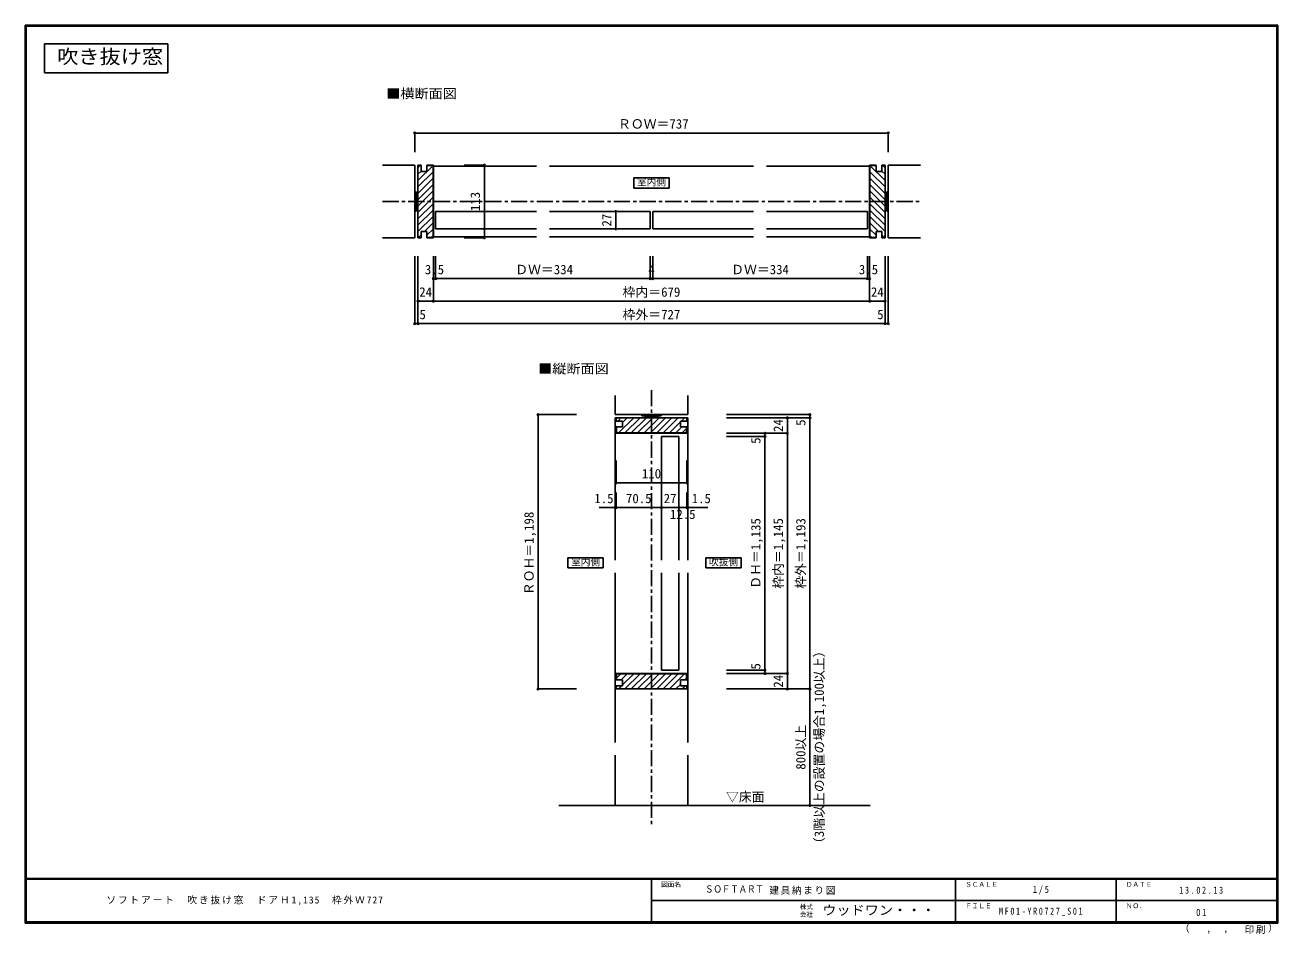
# Model space of a CAD drawing. Units: millimetres, scale not verified. Extents: x -973 to 977, y -718 to 696.
import ezdxf
from ezdxf.enums import TextEntityAlignment as Align

# ---------------------------------------------------------------- set-up
doc = ezdxf.new("R2010")
doc.units = ezdxf.units.MM
doc.header["$LTSCALE"] = 5
doc.header["$PDMODE"] = 32
doc.header["$PDSIZE"] = 2.5
doc.linetypes.add('CHAIN1', pattern=[8, 5, -1, 1, -1])
for name, color, linetype in [('0-1_通り芯', 4, 'CHAIN1'), ('0-3_仕上げ', 7, 'Continuous'), ('0-4_枠', 3, 'Continuous'), ('0-6_扉', 6, 'Continuous'), ('0-7_金物', 7, 'Continuous'), ('0-A_文字', 7, 'Continuous'), ('0-B_寸法', 7, 'Continuous'), ('0-C_ハッチ', 4, 'Continuous'), ('F-0_補助線', 7, 'Continuous'), ('F-1_枠', 6, 'Continuous'), ('F-A_文字', 7, 'Continuous')]:
    doc.layers.add(name, color=color, linetype=linetype)
doc.styles.add('HGP明朝B', font='')
doc.styles.add('ＭＳ ゴシック', font='')
doc.styles.get('HGP明朝B').set_extended_font_data('HGP明朝B')
doc.styles.get('ＭＳ ゴシック').set_extended_font_data('MS Gothic')

msp = doc.modelspace()

# ---------------------------------------------------------------- linework, layer by layer
at = {"layer": '0-1_通り芯'}
for p, q in [((-416.847, 421.404), (420.153, 421.404)), ((1.653, 127.897), (1.653, -547.976))]:
    msp.add_line(p, q, dxfattribs=at)
at = {"layer": '0-3_仕上げ'}
for p, q in [((-366.847, 477.904), (-416.847, 477.904)), ((-366.847, 477.904), (-366.847, 364.904)), ((370.153, 477.904), (420.153, 477.904)), ((370.153, 477.904), (370.153, 364.904)), ((-366.847, 364.904), (-416.847, 364.904)), ((370.153, 364.904), (420.153, 364.904)), ((-54.847, 89.907), (-54.847, 119.907)), ((58.153, 119.907), (58.153, 89.907)), ((-54.847, 89.907), (58.153, 89.907)), ((-54.847, -336.798), (-54.847, -419.887)), ((58.153, -336.798), (-54.847, -336.798)), ((58.153, -336.798), (58.153, -419.887)), ((-54.847, -439.887), (-54.847, -517.976)), ((58.153, -439.887), (58.153, -517.976)), ((342.055, -517.976), (-142.668, -517.976))]:
    msp.add_line(p, q, dxfattribs=at)
at = {"layer": '0-4_枠'}
for p, q in [((-356.847, 477.904), (-361.847, 477.904)), ((-361.847, 477.904), (-361.847, 364.904)), ((-356.847, 467.904), (-356.847, 477.904)), ((-347.847, 477.904), (-337.847, 477.904)), ((-347.847, 467.904), (-347.847, 477.904)), ((-347.847, 477.404), (-338.347, 477.404)), ((-338.347, 477.404), (-338.347, 365.404)), ((-337.847, 477.904), (-337.847, 364.904)), ((341.153, 477.904), (341.153, 364.904)), ((351.153, 477.904), (341.153, 477.904)), ((341.653, 477.404), (341.653, 365.404)), ((351.153, 477.404), (341.653, 477.404)), ((351.153, 467.904), (351.153, 477.904)), ((360.153, 477.904), (365.153, 477.904)), ((360.153, 467.904), (360.153, 477.904)), ((365.153, 477.904), (365.153, 364.904)), ((-356.847, 467.904), (-347.847, 467.904)), ((360.153, 467.904), (351.153, 467.904)), ((-356.847, 374.904), (-356.847, 364.904)), ((-356.847, 374.904), (-347.847, 374.904)), ((-347.847, 374.904), (-347.847, 364.904)), ((351.153, 374.904), (351.153, 364.904)), ((360.153, 374.904), (351.153, 374.904)), ((360.153, 374.904), (360.153, 364.904)), ((-361.847, 364.904), (-356.847, 364.904)), ((-347.847, 365.404), (-338.347, 365.404)), ((-347.847, 364.904), (-337.847, 364.904)), ((351.153, 364.904), (341.153, 364.904)), ((351.153, 365.404), (341.653, 365.404)), ((365.153, 364.904), (360.153, 364.904)), ((-53.347, 84.907), (56.653, 84.907)), ((-53.347, 79.907), (-53.347, 84.907)), ((-43.347, 79.907), (-53.347, 79.907)), ((-43.347, 79.907), (-43.347, 70.907)), ((46.653, 79.907), (56.653, 79.907)), ((46.653, 79.907), (46.653, 70.907)), ((56.653, 84.907), (56.653, 79.907)), ((-53.347, 70.907), (-53.347, 60.907)), ((-43.347, 70.907), (-53.347, 70.907)), ((-53.347, 60.907), (56.653, 60.907)), ((-52.847, 70.907), (-52.847, 61.407)), ((-52.847, 61.407), (56.153, 61.407)), ((46.653, 70.907), (56.653, 70.907)), ((56.153, 70.907), (56.153, 61.407)), ((56.653, 70.907), (56.653, 60.907)), ((-53.347, -312.798), (56.653, -312.798)), ((-53.347, -322.798), (-53.347, -312.798)), ((-43.347, -322.798), (-53.347, -322.798)), ((-52.847, -313.298), (56.153, -313.298)), ((-52.847, -322.798), (-52.847, -313.298)), ((-43.347, -331.798), (-43.347, -322.798)), ((46.653, -322.798), (56.653, -322.798)), ((46.653, -331.798), (46.653, -322.798)), ((56.153, -322.798), (56.153, -313.298)), ((56.653, -322.798), (56.653, -312.798)), ((-53.347, -331.798), (-53.347, -336.798)), ((-43.347, -331.798), (-53.347, -331.798)), ((-53.347, -336.798), (56.653, -336.798)), ((46.653, -331.798), (56.653, -331.798)), ((56.653, -336.798), (56.653, -331.798))]:
    msp.add_line(p, q, dxfattribs=at)
at = {"layer": '0-4_枠', "color": 4}
for p, q in [((-337.847, 476.404), (-177.347, 476.404)), ((-157.347, 476.404), (160.653, 476.404)), ((180.653, 476.404), (341.153, 476.404)), ((-337.847, 366.404), (-177.347, 366.404)), ((-157.347, 366.404), (160.653, 366.404)), ((180.653, 366.404), (341.153, 366.404)), ((-54.847, 84.907), (-54.847, -136.374)), ((-53.347, 84.907), (-54.847, 84.907)), ((56.653, 84.907), (58.153, 84.907)), ((58.153, 84.907), (58.153, -136.374)), ((-54.847, -156.374), (-54.847, -336.798)), ((58.153, -156.374), (58.153, -336.798)), ((-53.347, -336.798), (-54.847, -336.798)), ((56.653, -336.798), (58.153, -336.798))]:
    msp.add_line(p, q, dxfattribs=at)
at = {"layer": '0-6_扉'}
for p, q in [((-334.347, 405.904), (-334.347, 378.904)), ((-334.347, 405.904), (-177.347, 405.904)), ((-157.347, 405.904), (-0.347, 405.904)), ((-0.347, 405.904), (-0.347, 378.904)), ((3.653, 405.904), (3.653, 378.904)), ((3.653, 405.904), (160.653, 405.904)), ((180.653, 405.904), (337.653, 405.904)), ((337.653, 405.904), (337.653, 378.904)), ((-334.347, 378.904), (-177.347, 378.904)), ((-157.347, 378.904), (-0.347, 378.904)), ((3.653, 378.904), (160.653, 378.904)), ((180.653, 378.904), (337.653, 378.904)), ((17.153, 55.907), (17.153, -136.374)), ((17.153, 55.907), (44.153, 55.907)), ((44.153, 55.907), (44.153, -136.374)), ((17.153, -156.374), (17.153, -307.798)), ((44.153, -156.374), (44.153, -307.798)), ((17.153, -307.798), (44.153, -307.798))]:
    msp.add_line(p, q, dxfattribs=at)
at = {"layer": '0-7_金物'}
for p, q in [((-366.847, 436.404), (-364.847, 436.404)), ((-366.847, 436.404), (-366.847, 406.404)), ((-364.847, 436.404), (-364.847, 406.404)), ((-364.847, 431.404), (-362.847, 431.404)), ((-362.847, 431.404), (-362.847, 411.404)), ((-362.847, 430.404), (-361.847, 430.404)), ((366.153, 430.404), (365.153, 430.404)), ((368.153, 431.404), (366.153, 431.404)), ((366.153, 411.404), (366.153, 431.404)), ((368.153, 406.404), (368.153, 436.404)), ((370.153, 436.404), (368.153, 436.404)), ((370.153, 406.404), (370.153, 436.404)), ((-364.847, 411.404), (-362.847, 411.404)), ((-362.847, 412.404), (-361.847, 412.404)), ((366.153, 412.404), (365.153, 412.404)), ((368.153, 411.404), (366.153, 411.404)), ((-366.847, 406.404), (-364.847, 406.404)), ((370.153, 406.404), (368.153, 406.404)), ((-13.347, 89.907), (-13.347, 87.907)), ((16.653, 89.907), (-13.347, 89.907)), ((16.653, 87.907), (-13.347, 87.907)), ((-8.347, 87.907), (-8.347, 85.907)), ((11.653, 85.907), (-8.347, 85.907)), ((-7.347, 85.907), (-7.347, 84.907)), ((10.653, 85.907), (10.653, 84.907)), ((11.653, 87.907), (11.653, 85.907)), ((16.653, 89.907), (16.653, 87.907))]:
    msp.add_line(p, q, dxfattribs=at)
at = {"layer": '0-A_文字', "color": 3}
for p, q in [((-943.333, 621.667), (-943.333, 666.667)), ((-943.333, 666.667), (-750.91, 666.667)), ((-750.91, 621.667), (-750.91, 666.667)), ((-943.333, 621.667), (-750.91, 621.667))]:
    msp.add_line(p, q, dxfattribs=at)
at = {"layer": '0-A_文字'}
for p, q in [((-25.847, 458.404), (-25.847, 442.404)), ((-25.847, 458.404), (29.153, 458.404)), ((29.153, 458.404), (29.153, 442.404)), ((-25.847, 442.404), (29.153, 442.404)), ((-128.374, -132.624), (-128.374, -148.624)), ((-73.374, -132.624), (-128.374, -132.624)), ((-73.374, -132.624), (-73.374, -148.624)), ((86.316, -132.624), (86.316, -148.624)), ((141.316, -132.624), (86.316, -132.624)), ((141.316, -132.624), (141.316, -148.624)), ((-73.374, -148.624), (-128.374, -148.624)), ((141.316, -148.624), (86.316, -148.624))]:
    msp.add_line(p, q, dxfattribs=at)
at = {"layer": '0-B_寸法', "color": 4}
for p, q in [((-366.847, 527.904), (-366.847, 497.904)), ((-366.847, 527.904), (370.153, 527.904)), ((370.153, 527.904), (370.153, 497.904)), ((-258.374, 477.904), (-289.822, 477.904)), ((-258.374, 477.904), (-258.374, 364.904)), ((-53.843, 405.904), (-78.69, 405.904)), ((-53.843, 405.904), (-53.843, 378.904)), ((-53.843, 378.904), (-78.69, 378.904)), ((-258.374, 364.904), (-289.822, 364.904)), ((-366.847, 231.404), (-366.847, 336.404)), ((-361.847, 231.404), (-361.847, 336.404)), ((-361.847, 231.404), (-361.847, 336.404)), ((-337.847, 266.404), (-337.847, 336.404)), ((-334.347, 301.404), (-334.347, 336.404)), ((-0.347, 301.404), (-0.347, 336.404)), ((3.653, 301.404), (3.653, 336.404)), ((337.653, 301.404), (337.653, 336.404)), ((341.153, 266.404), (341.153, 336.404)), ((365.153, 231.404), (365.153, 336.404)), ((365.153, 231.404), (365.153, 336.404)), ((370.153, 231.404), (370.153, 336.404)), ((-337.847, 301.404), (341.153, 301.404)), ((365.153, 266.404), (-361.847, 266.404)), ((-366.847, 231.404), (-361.847, 231.404)), ((-361.847, 231.404), (365.153, 231.404)), ((365.153, 231.404), (370.153, 231.404)), ((-174.847, 89.907), (-174.847, -336.798)), ((-174.847, 89.907), (-114.847, 89.907)), ((248.153, 89.907), (118.153, 89.907)), ((248.153, 84.907), (118.153, 84.907)), ((248.153, 84.907), (118.153, 84.907)), ((213.153, 84.907), (213.153, -336.798)), ((248.153, 84.907), (248.153, 89.907)), ((248.153, 84.907), (248.153, -517.976)), ((-54.847, -54.697), (-54.847, 69.907)), ((213.153, 60.907), (118.153, 60.907)), ((178.153, 60.907), (178.153, -312.798)), ((178.153, 55.907), (118.153, 55.907)), ((-53.347, -16.161), (-53.347, 18.446)), ((56.653, -16.161), (56.653, 18.446)), ((-53.347, -16.161), (56.653, -16.161)), ((-53.347, -54.697), (-53.347, -31.161)), ((56.653, -54.697), (56.653, -31.161)), ((89.546, -54.697), (-79.9, -54.697)), ((178.153, -307.798), (118.153, -307.798)), ((213.153, -312.798), (118.153, -312.798)), ((-174.847, -336.798), (-114.847, -336.798)), ((248.153, -336.798), (118.153, -336.798)), ((248.153, -517.976), (118.153, -517.976))]:
    msp.add_line(p, q, dxfattribs=at)
at = {"layer": '0-B_寸法'}
for p in [(-366.847, 527.904), (370.153, 527.904), (-258.374, 477.904), (-53.843, 405.904), (-53.843, 378.904), (-258.374, 364.904), (-337.847, 301.404), (-334.347, 301.404), (-0.347, 301.404), (3.653, 301.404), (337.653, 301.404), (341.153, 301.404), (-361.847, 266.404), (-337.847, 266.404), (341.153, 266.404), (365.153, 266.404), (-366.847, 231.404), (-361.847, 231.404), (365.153, 231.404), (370.153, 231.404), (-174.847, 89.907), (213.153, 84.907), (248.153, 89.907), (248.153, 84.907), (248.153, 84.907), (178.153, 60.907), (213.153, 60.907), (178.153, 55.907), (-53.347, -16.161), (56.653, -16.161), (-54.847, -54.697), (-53.347, -54.697), (17.153, -54.697), (44.153, -54.697), (56.653, -54.697), (58.153, -54.697), (178.153, -307.798), (178.153, -312.798), (213.153, -312.798), (-174.847, -336.798), (213.153, -336.798), (248.153, -336.798), (248.153, -517.976)]:
    msp.add_point(p, dxfattribs=at)
at = {"layer": '0-C_ハッチ'}
for p, q in [((-361.847, 473.714), (-357.657, 477.904)), ((-361.847, 453.915), (-338.347, 477.415)), ((-361.847, 463.814), (-356.847, 468.814)), ((365.153, 453.915), (341.653, 477.415)), ((365.153, 463.814), (360.153, 468.814)), ((365.153, 473.714), (360.963, 477.904)), ((-361.847, 444.015), (-338.347, 467.515)), ((-361.847, 434.116), (-338.347, 457.616)), ((365.153, 444.015), (341.653, 467.515)), ((365.153, 434.116), (341.653, 457.616)), ((-361.847, 424.216), (-338.347, 447.716)), ((-361.847, 414.317), (-338.347, 437.817)), ((365.153, 424.216), (341.653, 447.716)), ((365.153, 414.317), (341.653, 437.817)), ((-361.847, 404.417), (-338.347, 427.917)), ((-361.847, 394.518), (-338.347, 418.018)), ((365.153, 404.417), (341.653, 427.917)), ((365.153, 394.518), (341.653, 418.018)), ((-361.847, 384.619), (-338.347, 408.119)), ((-338.347, 398.219), (-361.847, 374.719)), ((365.153, 384.619), (341.653, 408.119)), ((341.653, 398.219), (365.153, 374.719)), ((-338.347, 388.32), (-351.762, 374.904)), ((-338.347, 378.42), (-347.847, 368.92)), ((341.653, 388.32), (355.069, 374.904)), ((341.653, 378.42), (351.153, 368.92)), ((-356.847, 369.82), (-361.847, 364.82)), ((-338.347, 368.521), (-341.463, 365.404)), ((341.653, 368.521), (344.77, 365.404)), ((360.153, 369.82), (365.153, 364.82)), ((-50.89, 79.907), (-45.89, 84.907)), ((-49.591, 61.407), (-26.091, 84.907)), ((-43.347, 77.551), (-35.991, 84.907)), ((-39.692, 61.407), (-16.192, 84.907)), ((-29.792, 61.407), (-6.292, 84.907)), ((-19.893, 61.407), (3.607, 84.907)), ((-9.993, 61.407), (13.507, 84.907)), ((-0.094, 61.407), (23.406, 84.907)), ((9.806, 61.407), (33.306, 84.907)), ((19.705, 61.407), (43.205, 84.907)), ((29.605, 61.407), (46.653, 78.455)), ((48.105, 79.907), (53.105, 84.907)), ((39.504, 61.407), (49.004, 70.907)), ((49.404, 61.407), (56.153, 68.156)), ((-52.847, -320.255), (-45.89, -313.298)), ((-45.491, -322.798), (-35.991, -313.298)), ((-43.347, -330.554), (-26.091, -313.298)), ((-39.692, -336.798), (-16.192, -313.298)), ((-29.792, -336.798), (-6.292, -313.298)), ((-19.893, -336.798), (3.607, -313.298)), ((-9.993, -336.798), (13.507, -313.298)), ((-0.094, -336.798), (23.406, -313.298)), ((9.806, -336.798), (33.306, -313.298)), ((19.705, -336.798), (43.205, -313.298)), ((29.605, -336.798), (53.105, -313.298)), ((39.504, -336.798), (46.653, -329.649)), ((53.504, -322.798), (56.153, -320.149)), ((-49.591, -336.798), (-44.591, -331.798)), ((49.404, -336.798), (54.404, -331.798))]:
    msp.add_line(p, q, dxfattribs=at)
at = {"layer": 'F-1_枠'}
for p, q in [((-973.347, 695.833), (-973.347, -700.833)), ((-973.347, 695.833), (976.653, 695.833)), ((-973.347, 695), (976.653, 695)), ((-973.347, 694.167), (976.653, 694.167)), ((-972.514, 695.833), (-972.514, -700.833)), ((-971.68, 695.833), (-971.68, -700.833)), ((974.986, 695.833), (974.986, -700.833)), ((975.82, 695.833), (975.82, -700.833)), ((976.653, 695.833), (976.653, -700.833)), ((976.653, -631.667), (-973.347, -631.667)), ((976.653, -632.5), (-973.347, -632.5)), ((1.653, -632.5), (1.653, -699.167)), ((474.986, -632.5), (474.986, -699.167)), ((724.986, -632.5), (724.986, -699.167)), ((1.653, -665.833), (974.986, -665.834)), ((976.653, -699.167), (-973.347, -699.167)), ((976.653, -700), (-973.347, -700)), ((976.653, -700.833), (-973.347, -700.833))]:
    msp.add_line(p, q, dxfattribs=at)

# ---------------------------------------------------------------- texts
at = {"layer": '0-A_文字', "color": 3, "style": 'ＭＳ ゴシック', "width": 1.1}
msp.add_text('吹き抜け窓', height=21.99, dxfattribs=at).set_placement((-923.41, 629.167), align=Align.BOTTOM_LEFT)
at = {"layer": '0-A_文字', "style": 'ＭＳ ゴシック', "width": 1.1}
for s, p in [('■横断面図', (-411.269, 577.59)), ('■縦断面図', (-174.847, 149.593))]:
    msp.add_text(s, height=14.66, dxfattribs=at).set_placement(p, align=Align.BOTTOM_LEFT)
at = {"layer": '0-A_文字', "style": 'ＭＳ ゴシック'}
for s, height, p in [('室内側', 11, (-20.847, 442.904)), ('室内側', 11, (-123.374, -148.124)), ('吹抜側', 11, (91.316, -148.124)), ('▽床面', 14.66, (117.545, -516.288))]:
    msp.add_text(s, height=height, dxfattribs=at).set_placement(p, align=Align.BOTTOM_LEFT)
at = {"layer": '0-B_寸法', "style": 'ＭＳ ゴシック'}
for s, p in [('ＲＯＷ＝737', (-50.487, 530.404)), ('3.5', (-351.097, 303.904)), ('ＤＷ＝334', (-210.417, 303.904)), ('4', (-3.347, 303.904)), ('ＤＷ＝334', (125.653, 303.904)), ('3.5', (324.403, 303.904)), ('24', (-359.847, 268.904)), ('枠内＝679', (-43.347, 268.904)), ('24', (343.153, 268.904)), ('枠外＝727', (-43.347, 233.904)), ('5', (-359.455, 233.904)), ('5', (352.916, 233.904)), ('110', (-13.347, -13.661)), ('1.5', (-87.307, -52.197)), ('70.5', (-38.097, -52.197)), ('27', (20.653, -52.197)), ('1.5', (64.193, -52.197)), ('12.5', (30.403, -76.82))]:
    msp.add_text(s, height=14.66, dxfattribs=at).set_placement(p, align=Align.BOTTOM_LEFT)
for s, p in [('113', (-260.874, 406.404)), ('27', (-56.343, 382.404)), ('24', (210.653, 62.907)), ('5', (245.653, 72.436)), ('5', (175.653, 44.5)), ('ＲＯＨ＝1,198', (-177.347, -190.946)), ('ＤＨ＝1,135', (175.653, -180.946)), ('枠内＝1,145', (210.653, -180.946)), ('枠外＝1,193', (245.653, -180.946)), ('（3階以上の設置の場合1,100以上）', (274.32, -587.387)), ('5', (175.653, -306.565)), ('24', (210.653, -334.798)), ('800以上', (245.653, -462.387))]:
    msp.add_text(s, height=14.66, rotation=90, dxfattribs=at).set_placement(p, align=Align.BOTTOM_LEFT)
at = {"layer": 'F-0_補助線', "style": 'HGP明朝B', "width": 0.85}
msp.add_text('ＳＯＦＴＡＲＴ', height=11, dxfattribs=at).set_placement((84.986, -656.798), align=Align.BOTTOM_LEFT)
at = {"layer": 'F-0_補助線', "insert": (185.035, -656.798), "char_height": 11, "attachment_point": 7, "style": 'ＭＳ ゴシック'}
msp.add_mtext('\\T1.17;建具納まり図', dxfattribs=at)
at = {"layer": 'F-A_文字', "style": 'ＭＳ ゴシック'}
for s, height, p in [('図面名', 7.331, (16.653, -646.667)), ('ＳＣＡＬＥ', 7.331, (489.986, -646.667)), ('ＤＡＴＥ', 7.331, (739.986, -646.667)), ('株式', 7.331, (232.486, -681.5)), ('ＦＩＬＥ', 7.331, (489.986, -680)), ('ＮＯ．', 7.331, (739.986, -680.001)), ('会社', 7.331, (232.486, -693.5)), ('（', 11, (823.992, -718.052)), ('）', 11, (961.387, -717.355)), (',', 11, (865.199, -718.052)), (',', 11, (891.686, -717.588))]:
    msp.add_text(s, height=height, dxfattribs=at).set_placement(p, align=Align.BOTTOM_LEFT)
at = {"layer": 'F-A_文字', "style": 'ＭＳ ゴシック', "width": 1.1}
msp.add_text('ウッドワン・・・', height=14.66, dxfattribs=at).set_placement((267.486, -692.5), align=Align.BOTTOM_LEFT)
at = {"layer": 'F-A_文字', "char_height": 11, "attachment_point": 7, "style": 'ＭＳ ゴシック'}
for s, insert in [('\\T1.38;\\W0.9;1/5', (594.986, -656.667)), ('\\T1.2;ソフトアート\u3000吹き抜け窓\u3000ドアＨ1,135\u3000枠外Ｗ727', (-846.68, -673.333)), ('\\T1.39;\\W0.85;13.02.13', (823.111, -655.417)), ('\\T1.39;\\W0.85;MF01-YR0727_S01', (542.486, -690.001)), ('\\T1.36;\\W0.9;01', (849.361, -690.001)), ('\\T1.17;印刷', (924.678, -717.82))]:
    msp.add_mtext(s, dxfattribs=dict(at, insert=insert))

doc.saveas('drawing.dxf')
